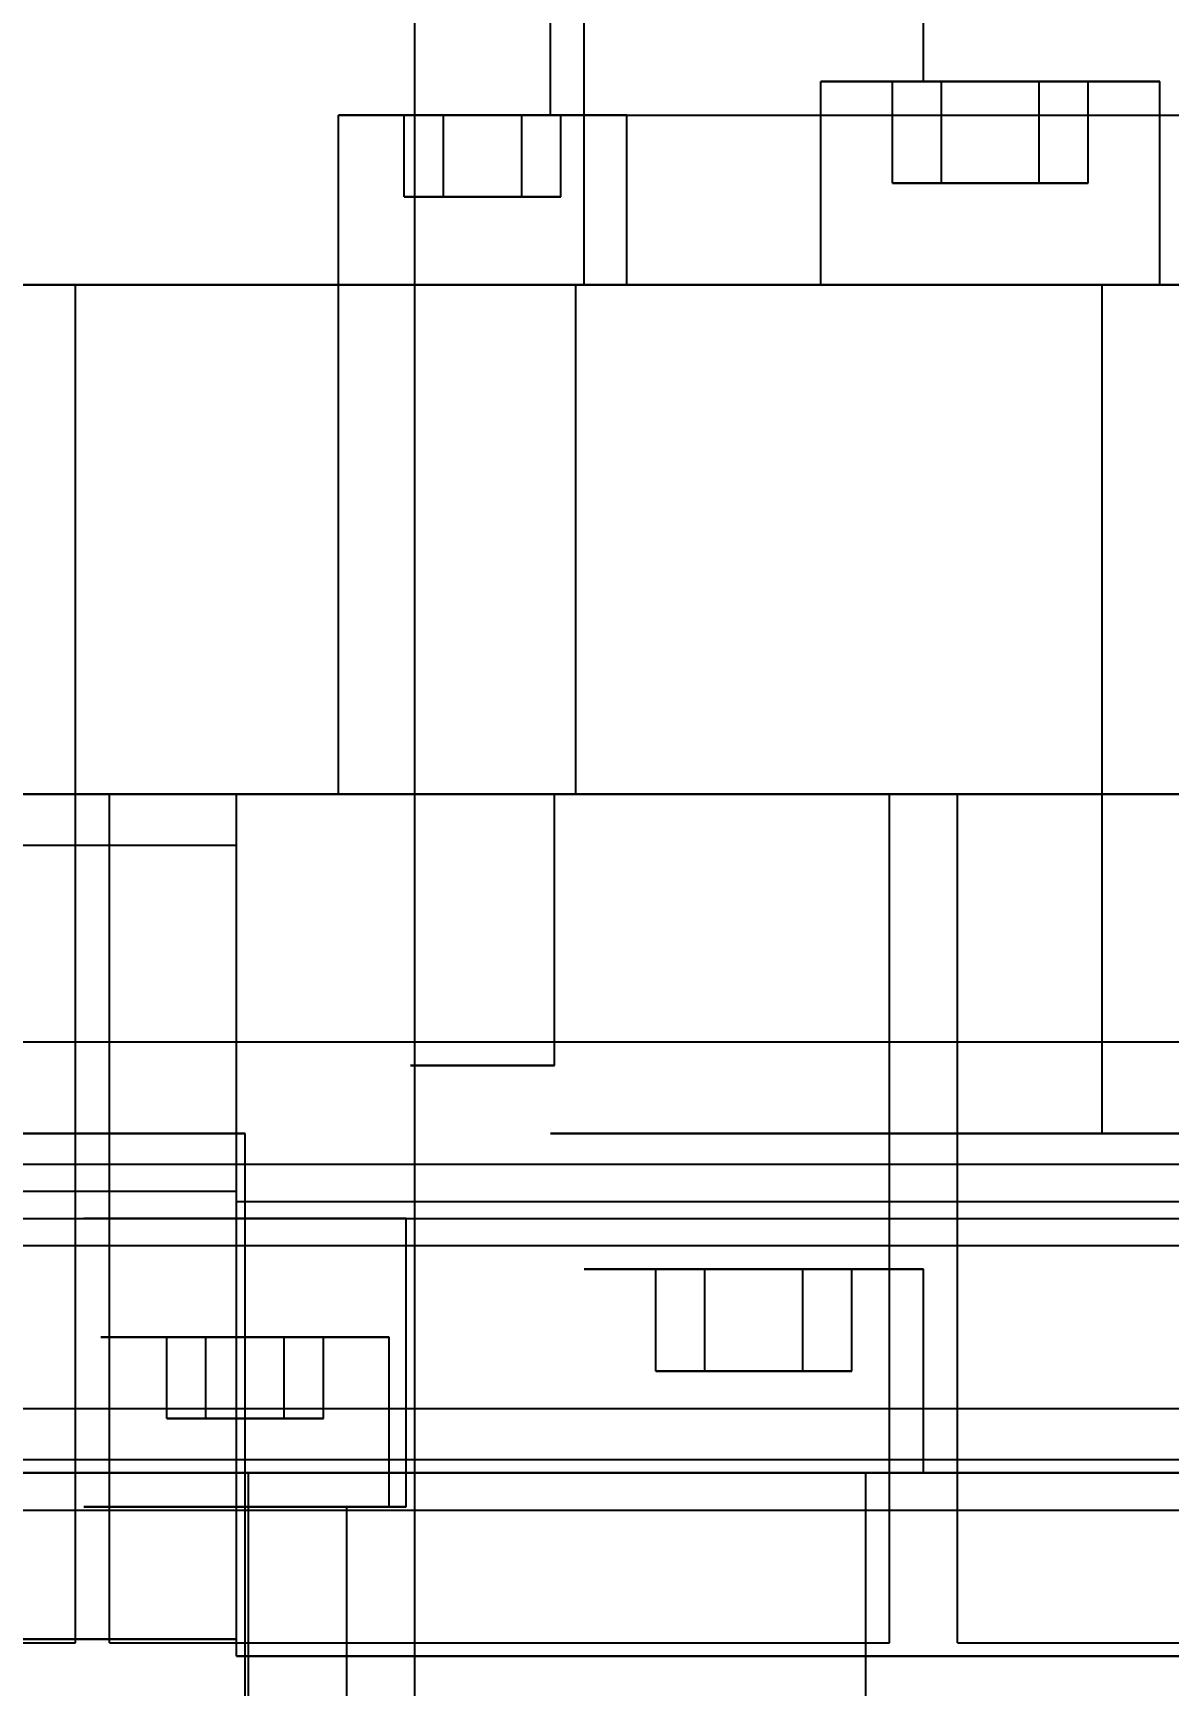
# Model space of a CAD drawing. Header units: millimetres. Extents: x -201 to 3037, y -406 to 3230.
# Drawn here: x 328.75 to 362.23, y 1355.73 to 1404.42 of the extents above; entities that cross this region are included whole.
import ezdxf

# ---------------------------------------------------------------- set-up
doc = ezdxf.new("R2010")
doc.units = ezdxf.units.MM
for name, color, linetype in [('DIM', 5, 'Continuous'), ('HIDDEN', 8, 'Continuous'), ('VISIBLE', 7, 'Continuous')]:
    doc.layers.add(name, color=color, linetype=linetype)
doc.styles.add('OpenSansCondensed-Light', font='OpenSansCondensed-Light.ttf')
doc.dimstyles.new('EZDXF', dxfattribs={"dimtxt": 0.25, "dimasz": 0.175, "dimexe": 0.375, "dimexo": 0.125, "dimgap": 0.1, "dimtad": 1, "dimlfac": 100, "dimzin": 12, "dimdsep": 46, "dimtxsty": 'OpenSansCondensed-Light', "dimblk": 'ARCHTICK', "dimcen": 2.5, "dimazin": 3, "dimtfac": 0.5, "dimtmove": 2, "dimatfit": 3})

# ---------------------------------------------------------------- blocks, each defined once
blk = doc.blocks.new('_ARCHTICK')
at = {"color": 0, "linetype": 'BYBLOCK', "const_width": 0.15}
blk.add_lwpolyline([(-0.5, -0.5), (0.5, 0.5)], dxfattribs=at)

msp = doc.modelspace()

# ---------------------------------------------------------------- linework, layer by layer
at = {"layer": 'HIDDEN'}
for points in [[(345, 1397), (345, 1437)], [(344, 1402), (344, 1435)], [(344, 1402), (344, 1435)], [(361.969, 1403), (361.843, 1403), (361.474, 1403), (360.878, 1403), (360.086, 1403), (359.138, 1403), (358.081, 1403), (356.969, 1403), (355.856, 1403), (354.799, 1403), (353.851, 1403), (353.06, 1403), (352.464, 1403), (352.094, 1403), (351.969, 1403)], [(351.969, 1403), (352.094, 1403), (352.464, 1403), (353.06, 1403), (353.851, 1403), (354.799, 1403), (355.856, 1403), (356.969, 1403), (358.081, 1403), (359.138, 1403), (360.086, 1403), (360.878, 1403), (361.474, 1403), (361.843, 1403), (361.969, 1403)], [(361.969, 1403), (361.843, 1403), (361.474, 1403), (360.878, 1403), (360.086, 1403), (359.138, 1403), (358.081, 1403), (356.969, 1403), (355.856, 1403), (354.799, 1403), (353.851, 1403), (353.06, 1403), (352.464, 1403), (352.094, 1403), (351.969, 1403)], [(354.082, 1403), (355.525, 1403)], [(355.525, 1403), (354.082, 1403)], [(354.082, 1400), (354.082, 1403)], [(354.082, 1403), (355.525, 1403)], [(355.525, 1403), (354.082, 1403)], [(354.082, 1400), (354.082, 1403)], [(355.525, 1403), (358.412, 1403)], [(358.412, 1403), (355.525, 1403)], [(355.525, 1400), (355.525, 1403)], [(355.525, 1400), (355.525, 1403)], [(355.525, 1403), (358.412, 1403)], [(358.412, 1403), (355.525, 1403)], [(355.525, 1400), (355.525, 1403)], [(355.525, 1400), (355.525, 1403)], [(359.856, 1403), (358.412, 1403)], [(358.412, 1403), (359.856, 1403)], [(358.412, 1400), (358.412, 1403)], [(358.412, 1400), (358.412, 1403)], [(359.856, 1403), (358.412, 1403)], [(358.412, 1403), (359.856, 1403)], [(358.412, 1400), (358.412, 1403)], [(358.412, 1400), (358.412, 1403)], [(359.856, 1400), (359.856, 1403)], [(359.856, 1400), (359.856, 1403)], [(361.969, 1397), (361.969, 1403)], [(346.25, 1402), (346.143, 1402), (345.829, 1402), (345.323, 1402), (344.65, 1402), (343.844, 1402), (342.946, 1402), (342, 1402), (341.054, 1402), (340.156, 1402), (339.35, 1402), (338.677, 1402), (338.171, 1402), (337.857, 1402), (337.75, 1402)], [(346.25, 1402), (346.143, 1402), (345.829, 1402), (345.323, 1402), (344.65, 1402), (343.844, 1402), (342.946, 1402), (342, 1402), (341.054, 1402), (340.156, 1402), (339.35, 1402), (338.677, 1402), (338.171, 1402), (337.857, 1402), (337.75, 1402)], [(337.75, 1402), (337.857, 1402), (338.171, 1402), (338.677, 1402), (339.35, 1402), (340.156, 1402), (341.054, 1402), (342, 1402), (342.946, 1402), (343.844, 1402), (344.65, 1402), (345.323, 1402), (345.829, 1402), (346.143, 1402), (346.25, 1402)], [(346.25, 1402), (346.143, 1402), (345.829, 1402), (345.323, 1402), (344.65, 1402), (343.844, 1402), (342.946, 1402), (342, 1402), (341.054, 1402), (340.156, 1402), (339.35, 1402), (338.677, 1402), (338.171, 1402), (337.857, 1402), (337.75, 1402)], [(337.75, 1402), (337.857, 1402), (338.171, 1402), (338.677, 1402), (339.35, 1402), (340.156, 1402), (341.054, 1402), (342, 1402), (342.946, 1402), (343.844, 1402), (344.65, 1402), (345.323, 1402), (345.829, 1402), (346.143, 1402), (346.25, 1402)], [(346.25, 1402), (346.143, 1402), (345.829, 1402), (345.323, 1402), (344.65, 1402), (343.844, 1402), (342.946, 1402), (342, 1402), (341.054, 1402), (340.156, 1402), (339.35, 1402), (338.677, 1402), (338.171, 1402), (337.857, 1402), (337.75, 1402)], [(337.75, 1402), (337.857, 1402), (338.171, 1402), (338.677, 1402), (339.35, 1402), (340.156, 1402), (341.054, 1402), (342, 1402), (342.946, 1402), (343.844, 1402), (344.65, 1402), (345.323, 1402), (345.829, 1402), (346.143, 1402), (346.25, 1402)], [(339.691, 1402), (340.845, 1402)], [(340.845, 1402), (339.691, 1402)], [(339.691, 1399.6), (339.691, 1402)], [(339.691, 1402), (340.845, 1402)], [(340.845, 1402), (339.691, 1402)], [(339.691, 1399.6), (339.691, 1402)], [(339.691, 1402), (340.845, 1402)], [(340.845, 1402), (339.691, 1402)], [(339.691, 1399.6), (339.691, 1402)], [(339.691, 1402), (340.845, 1402)], [(340.845, 1402), (339.691, 1402)], [(339.691, 1399.6), (339.691, 1402)], [(340.845, 1402), (343.155, 1402)], [(343.155, 1402), (340.845, 1402)], [(340.845, 1399.6), (340.845, 1402)], [(340.845, 1399.6), (340.845, 1402)], [(340.845, 1402), (343.155, 1402)], [(343.155, 1402), (340.845, 1402)], [(340.845, 1399.6), (340.845, 1402)], [(340.845, 1399.6), (340.845, 1402)], [(340.845, 1402), (343.155, 1402)], [(343.155, 1402), (340.845, 1402)], [(340.845, 1399.6), (340.845, 1402)], [(340.845, 1399.6), (340.845, 1402)], [(340.845, 1402), (343.155, 1402)], [(343.155, 1402), (340.845, 1402)], [(340.845, 1399.6), (340.845, 1402)], [(340.845, 1399.6), (340.845, 1402)], [(344.309, 1402), (343.155, 1402)], [(343.155, 1402), (344.309, 1402)], [(343.155, 1399.6), (343.155, 1402)], [(343.155, 1399.6), (343.155, 1402)], [(344.309, 1402), (343.155, 1402)], [(343.155, 1402), (344.309, 1402)], [(343.155, 1399.6), (343.155, 1402)], [(343.155, 1399.6), (343.155, 1402)], [(344.309, 1402), (343.155, 1402)], [(343.155, 1402), (344.309, 1402)], [(343.155, 1399.6), (343.155, 1402)], [(343.155, 1399.6), (343.155, 1402)], [(344.309, 1402), (343.155, 1402)], [(343.155, 1402), (344.309, 1402)], [(343.155, 1399.6), (343.155, 1402)], [(343.155, 1399.6), (343.155, 1402)], [(344, 1402), (346.25, 1402)], [(344, 1402), (376, 1402)], [(344.309, 1399.6), (344.309, 1402)], [(344.309, 1399.6), (344.309, 1402)], [(344.309, 1399.6), (344.309, 1402)], [(344.309, 1399.6), (344.309, 1402)], [(345, 1397), (345, 1402)], [(346.25, 1397), (346.25, 1402)], [(346.25, 1397), (346.25, 1402)], [(346.25, 1397), (346.25, 1402)], [(351.969, 1402), (376, 1402)], [(340.845, 1399.6), (339.691, 1399.6)], [(339.691, 1399.6), (340.845, 1399.6)], [(340.845, 1399.6), (339.691, 1399.6)], [(339.691, 1399.6), (340.845, 1399.6)], [(340.845, 1399.6), (339.691, 1399.6)], [(339.691, 1399.6), (340.845, 1399.6)], [(340.845, 1399.6), (339.691, 1399.6)], [(339.691, 1399.6), (340.845, 1399.6)], [(343.155, 1399.6), (340.845, 1399.6)], [(340.845, 1399.6), (343.155, 1399.6)], [(343.155, 1399.6), (340.845, 1399.6)], [(340.845, 1399.6), (343.155, 1399.6)], [(343.155, 1399.6), (340.845, 1399.6)], [(340.845, 1399.6), (343.155, 1399.6)], [(343.155, 1399.6), (340.845, 1399.6)], [(340.845, 1399.6), (343.155, 1399.6)], [(343.155, 1399.6), (344.309, 1399.6)], [(344.309, 1399.6), (343.155, 1399.6)], [(343.155, 1399.6), (344.309, 1399.6)], [(344.309, 1399.6), (343.155, 1399.6)], [(343.155, 1399.6), (344.309, 1399.6)], [(344.309, 1399.6), (343.155, 1399.6)], [(343.155, 1399.6), (344.309, 1399.6)], [(344.309, 1399.6), (343.155, 1399.6)], [(355.525, 1400), (354.082, 1400)], [(354.082, 1400), (355.525, 1400)], [(355.525, 1400), (354.082, 1400)], [(354.082, 1400), (355.525, 1400)], [(358.412, 1400), (355.525, 1400)], [(355.525, 1400), (358.412, 1400)], [(358.412, 1400), (355.525, 1400)], [(355.525, 1400), (358.412, 1400)], [(358.412, 1400), (359.856, 1400)], [(359.856, 1400), (358.412, 1400)], [(358.412, 1400), (359.856, 1400)], [(359.856, 1400), (358.412, 1400)], [(420, 1397), (160, 1397)], [(405, 1397), (175, 1397)], [(405, 1397), (175, 1397)], [(235, 1397), (345, 1397)], [(235, 1397), (345, 1397)], [(250, 1397), (330, 1397)], [(250, 1397), (330, 1397)], [(330, 1357), (330, 1397)], [(337.75, 1397), (337.681, 1397), (337.478, 1397), (337.15, 1397), (336.715, 1397), (336.193, 1397), (335.612, 1397), (335, 1397), (334.388, 1397), (333.807, 1397), (333.285, 1397), (332.85, 1397), (332.522, 1397), (332.319, 1397), (332.25, 1397)], [(332.25, 1397), (332.319, 1397), (332.522, 1397), (332.85, 1397), (333.285, 1397), (333.807, 1397), (334.388, 1397), (335, 1397), (335.612, 1397), (336.193, 1397), (336.715, 1397), (337.15, 1397), (337.478, 1397), (337.681, 1397), (337.75, 1397)], [(346.25, 1397), (346.143, 1397), (345.829, 1397), (345.323, 1397), (344.65, 1397), (343.844, 1397), (342.946, 1397), (342, 1397), (341.054, 1397), (340.156, 1397), (339.35, 1397), (338.677, 1397), (338.171, 1397), (337.857, 1397), (337.75, 1397)], [(337.75, 1397), (337.857, 1397), (338.171, 1397), (338.677, 1397), (339.35, 1397), (340.156, 1397), (341.054, 1397), (342, 1397), (342.946, 1397), (343.844, 1397), (344.65, 1397), (345.323, 1397), (345.829, 1397), (346.143, 1397), (346.25, 1397)], [(346.25, 1397), (346.143, 1397), (345.829, 1397), (345.323, 1397), (344.65, 1397), (343.844, 1397), (342.946, 1397), (342, 1397), (341.054, 1397), (340.156, 1397), (339.35, 1397), (338.677, 1397), (338.171, 1397), (337.857, 1397), (337.75, 1397)], [(337.75, 1397), (337.857, 1397), (338.171, 1397), (338.677, 1397), (339.35, 1397), (340.156, 1397), (341.054, 1397), (342, 1397), (342.946, 1397), (343.844, 1397), (344.65, 1397), (345.323, 1397), (345.829, 1397), (346.143, 1397), (346.25, 1397)], [(346.25, 1397), (346.143, 1397), (345.829, 1397), (345.323, 1397), (344.65, 1397), (343.844, 1397), (342.946, 1397), (342, 1397), (341.054, 1397), (340.156, 1397), (339.35, 1397), (338.677, 1397), (338.171, 1397), (337.857, 1397), (337.75, 1397)], [(337.75, 1397), (337.857, 1397), (338.171, 1397), (338.677, 1397), (339.35, 1397), (340.156, 1397), (341.054, 1397), (342, 1397), (342.946, 1397), (343.844, 1397), (344.65, 1397), (345.323, 1397), (345.829, 1397), (346.143, 1397), (346.25, 1397)], [(346.25, 1397), (346.143, 1397), (345.829, 1397), (345.323, 1397), (344.65, 1397), (343.844, 1397), (342.946, 1397), (342, 1397), (341.054, 1397), (340.156, 1397), (339.35, 1397), (338.677, 1397), (338.171, 1397), (337.857, 1397), (337.75, 1397)], [(337.75, 1397), (337.857, 1397), (338.171, 1397), (338.677, 1397), (339.35, 1397), (340.156, 1397), (341.054, 1397), (342, 1397), (342.946, 1397), (343.844, 1397), (344.65, 1397), (345.323, 1397), (345.829, 1397), (346.143, 1397), (346.25, 1397)], [(337.75, 1382), (337.75, 1397)], [(344.75, 1397), (344.681, 1397), (344.478, 1397), (344.15, 1397), (343.715, 1397), (343.193, 1397), (342.612, 1397), (342, 1397), (341.388, 1397), (340.807, 1397), (340.285, 1397), (339.85, 1397), (339.522, 1397), (339.319, 1397), (339.25, 1397)], [(339.25, 1397), (339.319, 1397), (339.522, 1397), (339.85, 1397), (340.285, 1397), (340.807, 1397), (341.388, 1397), (342, 1397), (342.612, 1397), (343.193, 1397), (343.715, 1397), (344.15, 1397), (344.478, 1397), (344.681, 1397), (344.75, 1397)], [(344.75, 1397), (344.681, 1397), (344.478, 1397), (344.15, 1397), (343.715, 1397), (343.193, 1397), (342.612, 1397), (342, 1397), (341.388, 1397), (340.807, 1397), (340.285, 1397), (339.85, 1397), (339.522, 1397), (339.319, 1397), (339.25, 1397)], [(339.25, 1397), (339.319, 1397), (339.522, 1397), (339.85, 1397), (340.285, 1397), (340.807, 1397), (341.388, 1397), (342, 1397), (342.612, 1397), (343.193, 1397), (343.715, 1397), (344.15, 1397), (344.478, 1397), (344.681, 1397), (344.75, 1397)], [(344.75, 1397), (344.681, 1397), (344.478, 1397), (344.15, 1397), (343.715, 1397), (343.193, 1397), (342.612, 1397), (342, 1397), (341.388, 1397), (340.807, 1397), (340.285, 1397), (339.85, 1397), (339.522, 1397), (339.319, 1397), (339.25, 1397)], [(339.25, 1397), (339.319, 1397), (339.522, 1397), (339.85, 1397), (340.285, 1397), (340.807, 1397), (341.388, 1397), (342, 1397), (342.612, 1397), (343.193, 1397), (343.715, 1397), (344.15, 1397), (344.478, 1397), (344.681, 1397), (344.75, 1397)], [(344.75, 1397), (344.681, 1397), (344.478, 1397), (344.15, 1397), (343.715, 1397), (343.193, 1397), (342.612, 1397), (342, 1397), (341.388, 1397), (340.807, 1397), (340.285, 1397), (339.85, 1397), (339.522, 1397), (339.319, 1397), (339.25, 1397)], [(339.25, 1397), (339.319, 1397), (339.522, 1397), (339.85, 1397), (340.285, 1397), (340.807, 1397), (341.388, 1397), (342, 1397), (342.612, 1397), (343.193, 1397), (343.715, 1397), (344.15, 1397), (344.478, 1397), (344.681, 1397), (344.75, 1397)], [(344.75, 1382), (344.75, 1397)], [(344.75, 1382), (344.75, 1397)], [(344.75, 1382), (344.75, 1397)], [(344.75, 1382), (344.75, 1397)], [(361.969, 1397), (361.843, 1397), (361.474, 1397), (360.878, 1397), (360.086, 1397), (359.138, 1397), (358.081, 1397), (356.969, 1397), (355.856, 1397), (354.799, 1397), (353.851, 1397), (353.06, 1397), (352.464, 1397), (352.094, 1397), (351.969, 1397)], [(351.969, 1397), (352.094, 1397), (352.464, 1397), (353.06, 1397), (353.851, 1397), (354.799, 1397), (355.856, 1397), (356.969, 1397), (358.081, 1397), (359.138, 1397), (360.086, 1397), (360.878, 1397), (361.474, 1397), (361.843, 1397), (361.969, 1397)], [(361.969, 1397), (361.843, 1397), (361.474, 1397), (360.878, 1397), (360.086, 1397), (359.138, 1397), (358.081, 1397), (356.969, 1397), (355.856, 1397), (354.799, 1397), (353.851, 1397), (353.06, 1397), (352.464, 1397), (352.094, 1397), (351.969, 1397)], [(351.969, 1397), (352.094, 1397), (352.464, 1397), (353.06, 1397), (353.851, 1397), (354.799, 1397), (355.856, 1397), (356.969, 1397), (358.081, 1397), (359.138, 1397), (360.086, 1397), (360.878, 1397), (361.474, 1397), (361.843, 1397), (361.969, 1397)], [(360.269, 1397), (360.186, 1397), (359.942, 1397), (359.549, 1397), (359.026, 1397), (358.401, 1397), (357.703, 1397), (356.969, 1397), (356.234, 1397), (355.537, 1397), (354.911, 1397), (354.389, 1397), (353.996, 1397), (353.752, 1397), (353.669, 1397)], [(353.669, 1397), (353.752, 1397), (353.996, 1397), (354.389, 1397), (354.911, 1397), (355.537, 1397), (356.234, 1397), (356.969, 1397), (357.703, 1397), (358.401, 1397), (359.026, 1397), (359.549, 1397), (359.942, 1397), (360.186, 1397), (360.269, 1397)], [(360.269, 1397), (360.186, 1397), (359.942, 1397), (359.549, 1397), (359.026, 1397), (358.401, 1397), (357.703, 1397), (356.969, 1397), (356.234, 1397), (355.537, 1397), (354.911, 1397), (354.389, 1397), (353.996, 1397), (353.752, 1397), (353.669, 1397)], [(353.669, 1397), (353.752, 1397), (353.996, 1397), (354.389, 1397), (354.911, 1397), (355.537, 1397), (356.234, 1397), (356.969, 1397), (357.703, 1397), (358.401, 1397), (359.026, 1397), (359.549, 1397), (359.942, 1397), (360.186, 1397), (360.269, 1397)], [(395, 1397), (394.499, 1397), (393.019, 1397), (390.637, 1397), (387.47, 1397), (383.678, 1397), (379.45, 1397), (375, 1397), (370.55, 1397), (366.322, 1397), (362.53, 1397), (359.363, 1397), (356.981, 1397), (355.501, 1397), (355, 1397)], [(355, 1397), (355.501, 1397), (356.981, 1397), (359.363, 1397), (362.53, 1397), (366.322, 1397), (370.55, 1397), (375, 1397), (379.45, 1397), (383.678, 1397), (387.47, 1397), (390.637, 1397), (393.019, 1397), (394.499, 1397), (395, 1397)], [(360.269, 1382), (360.269, 1397)], [(360.269, 1382), (360.269, 1397)], [(420, 1382), (160, 1382)], [(405, 1382), (175, 1382)], [(405, 1382), (175, 1382)], [(250, 1382), (330, 1382)], [(331, 1382), (354, 1382)], [(331, 1357), (331, 1382)], [(331, 1382), (354, 1382)], [(337.75, 1382), (337.681, 1382), (337.478, 1382), (337.15, 1382), (336.715, 1382), (336.193, 1382), (335.612, 1382), (335, 1382), (334.388, 1382), (333.807, 1382), (333.285, 1382), (332.85, 1382), (332.522, 1382), (332.319, 1382), (332.25, 1382)], [(332.25, 1382), (332.319, 1382), (332.522, 1382), (332.85, 1382), (333.285, 1382), (333.807, 1382), (334.388, 1382), (335, 1382), (335.612, 1382), (336.193, 1382), (336.715, 1382), (337.15, 1382), (337.478, 1382), (337.681, 1382), (337.75, 1382)], [(334.75, 1356.6), (334.75, 1382)], [(334.75, 1357), (334.75, 1382)], [(334.75, 1382), (385.25, 1382)], [(334.75, 1382), (385.25, 1382)], [(334.75, 1356.6), (334.75, 1382)], [(334.75, 1356.6), (334.75, 1382)], [(334.75, 1382), (385.25, 1382)], [(334.75, 1382), (385.25, 1382)], [(344.75, 1382), (344.681, 1382), (344.478, 1382), (344.15, 1382), (343.715, 1382), (343.193, 1382), (342.612, 1382), (342, 1382), (341.388, 1382), (340.807, 1382), (340.285, 1382), (339.85, 1382), (339.522, 1382), (339.319, 1382), (339.25, 1382)], [(339.25, 1382), (339.319, 1382), (339.522, 1382), (339.85, 1382), (340.285, 1382), (340.807, 1382), (341.388, 1382), (342, 1382), (342.612, 1382), (343.193, 1382), (343.715, 1382), (344.15, 1382), (344.478, 1382), (344.681, 1382), (344.75, 1382)], [(344.75, 1382), (344.681, 1382), (344.478, 1382), (344.15, 1382), (343.715, 1382), (343.193, 1382), (342.612, 1382), (342, 1382), (341.388, 1382), (340.807, 1382), (340.285, 1382), (339.85, 1382), (339.522, 1382), (339.319, 1382), (339.25, 1382)], [(339.25, 1382), (339.319, 1382), (339.522, 1382), (339.85, 1382), (340.285, 1382), (340.807, 1382), (341.388, 1382), (342, 1382), (342.612, 1382), (343.193, 1382), (343.715, 1382), (344.15, 1382), (344.478, 1382), (344.681, 1382), (344.75, 1382)], [(344.75, 1382), (344.681, 1382), (344.478, 1382), (344.15, 1382), (343.715, 1382), (343.193, 1382), (342.612, 1382), (342, 1382), (341.388, 1382), (340.807, 1382), (340.285, 1382), (339.85, 1382), (339.522, 1382), (339.319, 1382), (339.25, 1382)], [(339.25, 1382), (339.319, 1382), (339.522, 1382), (339.85, 1382), (340.285, 1382), (340.807, 1382), (341.388, 1382), (342, 1382), (342.612, 1382), (343.193, 1382), (343.715, 1382), (344.15, 1382), (344.478, 1382), (344.681, 1382), (344.75, 1382)], [(344.75, 1382), (344.681, 1382), (344.478, 1382), (344.15, 1382), (343.715, 1382), (343.193, 1382), (342.612, 1382), (342, 1382), (341.388, 1382), (340.807, 1382), (340.285, 1382), (339.85, 1382), (339.522, 1382), (339.319, 1382), (339.25, 1382)], [(339.25, 1382), (339.319, 1382), (339.522, 1382), (339.85, 1382), (340.285, 1382), (340.807, 1382), (341.388, 1382), (342, 1382), (342.612, 1382), (343.193, 1382), (343.715, 1382), (344.15, 1382), (344.478, 1382), (344.681, 1382), (344.75, 1382)], [(344.125, 1382), (344.072, 1382), (343.915, 1382), (343.661, 1382), (343.325, 1382), (342.922, 1382), (342.473, 1382), (342, 1382), (341.527, 1382), (341.078, 1382), (340.675, 1382), (340.339, 1382), (340.085, 1382), (339.928, 1382), (339.875, 1382)], [(339.875, 1382), (339.928, 1382), (340.085, 1382), (340.339, 1382), (340.675, 1382), (341.078, 1382), (341.527, 1382), (342, 1382), (342.473, 1382), (342.922, 1382), (343.325, 1382), (343.661, 1382), (343.915, 1382), (344.072, 1382), (344.125, 1382)], [(344.125, 1382), (344.072, 1382), (343.915, 1382), (343.661, 1382), (343.325, 1382), (342.922, 1382), (342.473, 1382), (342, 1382), (341.527, 1382), (341.078, 1382), (340.675, 1382), (340.339, 1382), (340.085, 1382), (339.928, 1382), (339.875, 1382)], [(339.875, 1382), (339.928, 1382), (340.085, 1382), (340.339, 1382), (340.675, 1382), (341.078, 1382), (341.527, 1382), (342, 1382), (342.473, 1382), (342.922, 1382), (343.325, 1382), (343.661, 1382), (343.915, 1382), (344.072, 1382), (344.125, 1382)], [(344.125, 1382), (344.072, 1382), (343.915, 1382), (343.661, 1382), (343.325, 1382), (342.922, 1382), (342.473, 1382), (342, 1382), (341.527, 1382), (341.078, 1382), (340.675, 1382), (340.339, 1382), (340.085, 1382), (339.928, 1382), (339.875, 1382)], [(339.875, 1382), (339.928, 1382), (340.085, 1382), (340.339, 1382), (340.675, 1382), (341.078, 1382), (341.527, 1382), (342, 1382), (342.473, 1382), (342.922, 1382), (343.325, 1382), (343.661, 1382), (343.915, 1382), (344.072, 1382), (344.125, 1382)], [(344.125, 1382), (344.072, 1382), (343.915, 1382), (343.661, 1382), (343.325, 1382), (342.922, 1382), (342.473, 1382), (342, 1382), (341.527, 1382), (341.078, 1382), (340.675, 1382), (340.339, 1382), (340.085, 1382), (339.928, 1382), (339.875, 1382)], [(339.875, 1382), (339.928, 1382), (340.085, 1382), (340.339, 1382), (340.675, 1382), (341.078, 1382), (341.527, 1382), (342, 1382), (342.473, 1382), (342.922, 1382), (343.325, 1382), (343.661, 1382), (343.915, 1382), (344.072, 1382), (344.125, 1382)], [(406, 1382), (405.223, 1382), (402.93, 1382), (399.237, 1382), (394.328, 1382), (388.45, 1382), (381.898, 1382), (375, 1382), (368.102, 1382), (361.55, 1382), (355.672, 1382), (350.763, 1382), (347.07, 1382), (344.777, 1382), (344, 1382)], [(344, 1382), (344.777, 1382), (347.07, 1382), (350.763, 1382), (355.672, 1382), (361.55, 1382), (368.102, 1382), (375, 1382), (381.898, 1382), (388.45, 1382), (394.328, 1382), (399.237, 1382), (402.93, 1382), (405.223, 1382), (406, 1382)], [(344.125, 1374), (344.125, 1382)], [(344.125, 1374), (344.125, 1382)], [(344.125, 1374), (344.125, 1382)], [(344.125, 1374), (344.125, 1382)], [(360.269, 1382), (360.186, 1382), (359.942, 1382), (359.549, 1382), (359.026, 1382), (358.401, 1382), (357.703, 1382), (356.969, 1382), (356.234, 1382), (355.537, 1382), (354.911, 1382), (354.389, 1382), (353.996, 1382), (353.752, 1382), (353.669, 1382)], [(353.669, 1382), (353.752, 1382), (353.996, 1382), (354.389, 1382), (354.911, 1382), (355.537, 1382), (356.234, 1382), (356.969, 1382), (357.703, 1382), (358.401, 1382), (359.026, 1382), (359.549, 1382), (359.942, 1382), (360.186, 1382), (360.269, 1382)], [(360.269, 1382), (360.186, 1382), (359.942, 1382), (359.549, 1382), (359.026, 1382), (358.401, 1382), (357.703, 1382), (356.969, 1382), (356.234, 1382), (355.537, 1382), (354.911, 1382), (354.389, 1382), (353.996, 1382), (353.752, 1382), (353.669, 1382)], [(353.669, 1382), (353.752, 1382), (353.996, 1382), (354.389, 1382), (354.911, 1382), (355.537, 1382), (356.234, 1382), (356.969, 1382), (357.703, 1382), (358.401, 1382), (359.026, 1382), (359.549, 1382), (359.942, 1382), (360.186, 1382), (360.269, 1382)], [(360.269, 1382), (360.186, 1382), (359.942, 1382), (359.549, 1382), (359.026, 1382), (358.401, 1382), (357.703, 1382), (356.969, 1382), (356.234, 1382), (355.537, 1382), (354.911, 1382), (354.389, 1382), (353.996, 1382), (353.752, 1382), (353.669, 1382)], [(353.669, 1382), (353.752, 1382), (353.996, 1382), (354.389, 1382), (354.911, 1382), (355.537, 1382), (356.234, 1382), (356.969, 1382), (357.703, 1382), (358.401, 1382), (359.026, 1382), (359.549, 1382), (359.942, 1382), (360.186, 1382), (360.269, 1382)], [(360.269, 1382), (360.186, 1382), (359.942, 1382), (359.549, 1382), (359.026, 1382), (358.401, 1382), (357.703, 1382), (356.969, 1382), (356.234, 1382), (355.537, 1382), (354.911, 1382), (354.389, 1382), (353.996, 1382), (353.752, 1382), (353.669, 1382)], [(353.669, 1382), (353.752, 1382), (353.996, 1382), (354.389, 1382), (354.911, 1382), (355.537, 1382), (356.234, 1382), (356.969, 1382), (357.703, 1382), (358.401, 1382), (359.026, 1382), (359.549, 1382), (359.942, 1382), (360.186, 1382), (360.269, 1382)], [(354, 1357), (354, 1382)], [(395, 1382), (394.499, 1382), (393.019, 1382), (390.637, 1382), (387.47, 1382), (383.678, 1382), (379.45, 1382), (375, 1382), (370.55, 1382), (366.322, 1382), (362.53, 1382), (359.363, 1382), (356.981, 1382), (355.501, 1382), (355, 1382)], [(355, 1382), (355.501, 1382), (356.981, 1382), (359.363, 1382), (362.53, 1382), (366.322, 1382), (370.55, 1382), (375, 1382), (379.45, 1382), (383.678, 1382), (387.47, 1382), (390.637, 1382), (393.019, 1382), (394.499, 1382), (395, 1382)], [(395, 1382), (394.499, 1382), (393.019, 1382), (390.637, 1382), (387.47, 1382), (383.678, 1382), (379.45, 1382), (375, 1382), (370.55, 1382), (366.322, 1382), (362.53, 1382), (359.363, 1382), (356.981, 1382), (355.501, 1382), (355, 1382)], [(355, 1382), (355.501, 1382), (356.981, 1382), (359.363, 1382), (362.53, 1382), (366.322, 1382), (370.55, 1382), (375, 1382), (379.45, 1382), (383.678, 1382), (387.47, 1382), (390.637, 1382), (393.019, 1382), (394.499, 1382), (395, 1382)], [(356, 1382), (379, 1382)], [(356, 1357), (356, 1382)], [(356, 1382), (379, 1382)], [(360.269, 1372), (360.269, 1382)], [(360.269, 1372), (360.269, 1382)], [(321.25, 1380.5), (334.75, 1380.5)], [(321.25, 1380.5), (330, 1380.5)], [(321.25, 1380.5), (334.75, 1380.5)], [(321.25, 1380.5), (334.75, 1380.5)], [(331, 1380.5), (334.75, 1380.5)], [(334.75, 1357.1), (334.75, 1380.5)], [(334.75, 1357.1), (334.75, 1380.5)], [(334.75, 1357.1), (334.75, 1380.5)], [(334.75, 1357.1), (334.75, 1380.5)], [(90, 1374.7), (1140, 1374.7)], [(174, 1374.7), (429, 1374.7)], [(344.125, 1374), (344.072, 1374), (343.915, 1374), (343.661, 1374), (343.325, 1374), (342.922, 1374), (342.473, 1374), (342, 1374), (341.527, 1374), (341.078, 1374), (340.675, 1374), (340.339, 1374), (340.085, 1374), (339.928, 1374), (339.875, 1374)], [(339.875, 1374), (339.928, 1374), (340.085, 1374), (340.339, 1374), (340.675, 1374), (341.078, 1374), (341.527, 1374), (342, 1374), (342.473, 1374), (342.922, 1374), (343.325, 1374), (343.661, 1374), (343.915, 1374), (344.072, 1374), (344.125, 1374)], [(344.125, 1374), (344.072, 1374), (343.915, 1374), (343.661, 1374), (343.325, 1374), (342.922, 1374), (342.473, 1374), (342, 1374), (341.527, 1374), (341.078, 1374), (340.675, 1374), (340.339, 1374), (340.085, 1374), (339.928, 1374), (339.875, 1374)], [(339.875, 1374), (339.928, 1374), (340.085, 1374), (340.339, 1374), (340.675, 1374), (341.078, 1374), (341.527, 1374), (342, 1374), (342.473, 1374), (342.922, 1374), (343.325, 1374), (343.661, 1374), (343.915, 1374), (344.072, 1374), (344.125, 1374)], [(344.125, 1374), (344.072, 1374), (343.915, 1374), (343.661, 1374), (343.325, 1374), (342.922, 1374), (342.473, 1374), (342, 1374), (341.527, 1374), (341.078, 1374), (340.675, 1374), (340.339, 1374), (340.085, 1374), (339.928, 1374), (339.875, 1374)], [(339.875, 1374), (339.928, 1374), (340.085, 1374), (340.339, 1374), (340.675, 1374), (341.078, 1374), (341.527, 1374), (342, 1374), (342.473, 1374), (342.922, 1374), (343.325, 1374), (343.661, 1374), (343.915, 1374), (344.072, 1374), (344.125, 1374)], [(344.125, 1374), (344.072, 1374), (343.915, 1374), (343.661, 1374), (343.325, 1374), (342.922, 1374), (342.473, 1374), (342, 1374), (341.527, 1374), (341.078, 1374), (340.675, 1374), (340.339, 1374), (340.085, 1374), (339.928, 1374), (339.875, 1374)], [(339.875, 1374), (339.928, 1374), (340.085, 1374), (340.339, 1374), (340.675, 1374), (341.078, 1374), (341.527, 1374), (342, 1374), (342.473, 1374), (342.922, 1374), (343.325, 1374), (343.661, 1374), (343.915, 1374), (344.072, 1374), (344.125, 1374)], [(335, 1372), (334.875, 1372), (334.505, 1372), (333.909, 1372), (333.117, 1372), (332.169, 1372), (331.113, 1372), (330, 1372), (328.887, 1372), (327.831, 1372), (326.883, 1372), (326.091, 1372), (325.495, 1372), (325.125, 1372), (325, 1372)], [(325, 1372), (325.125, 1372), (325.495, 1372), (326.091, 1372), (326.883, 1372), (327.831, 1372), (328.887, 1372), (330, 1372), (331.113, 1372), (332.169, 1372), (333.117, 1372), (333.909, 1372), (334.505, 1372), (334.875, 1372), (335, 1372)], [(335, 1182), (335, 1372)], [(406, 1372), (405.223, 1372), (402.93, 1372), (399.237, 1372), (394.328, 1372), (388.45, 1372), (381.898, 1372), (375, 1372), (368.102, 1372), (361.55, 1372), (355.672, 1372), (350.763, 1372), (347.07, 1372), (344.777, 1372), (344, 1372)], [(344, 1372), (344.777, 1372), (347.07, 1372), (350.763, 1372), (355.672, 1372), (361.55, 1372), (368.102, 1372), (375, 1372), (381.898, 1372), (388.45, 1372), (394.328, 1372), (399.237, 1372), (402.93, 1372), (405.223, 1372), (406, 1372)], [(360.269, 1372), (360.186, 1372), (359.942, 1372), (359.549, 1372), (359.026, 1372), (358.401, 1372), (357.703, 1372), (356.969, 1372), (356.234, 1372), (355.537, 1372), (354.911, 1372), (354.389, 1372), (353.996, 1372), (353.752, 1372), (353.669, 1372)], [(353.669, 1372), (353.752, 1372), (353.996, 1372), (354.389, 1372), (354.911, 1372), (355.537, 1372), (356.234, 1372), (356.969, 1372), (357.703, 1372), (358.401, 1372), (359.026, 1372), (359.549, 1372), (359.942, 1372), (360.186, 1372), (360.269, 1372)], [(360.269, 1372), (360.186, 1372), (359.942, 1372), (359.549, 1372), (359.026, 1372), (358.401, 1372), (357.703, 1372), (356.969, 1372), (356.234, 1372), (355.537, 1372), (354.911, 1372), (354.389, 1372), (353.996, 1372), (353.752, 1372), (353.669, 1372)], [(353.669, 1372), (353.752, 1372), (353.996, 1372), (354.389, 1372), (354.911, 1372), (355.537, 1372), (356.234, 1372), (356.969, 1372), (357.703, 1372), (358.401, 1372), (359.026, 1372), (359.549, 1372), (359.942, 1372), (360.186, 1372), (360.269, 1372)], [(90, 1371.1), (1140, 1371.1)], [(181.25, 1371.1), (429, 1371.1)], [(321.25, 1370.3), (334.75, 1370.3)], [(321.25, 1370.3), (334.75, 1370.3)], [(321.25, 1370.3), (334.75, 1370.3)], [(321.25, 1370.3), (334.75, 1370.3)], [(334.75, 1357.1), (334.75, 1370.3)], [(334.75, 1357.1), (334.75, 1370.3)], [(334.75, 1357.1), (334.75, 1370.3)], [(334.75, 1357.1), (334.75, 1370.3)], [(334.75, 1356.6), (334.75, 1370)], [(334.75, 1356.6), (334.75, 1370)], [(334.75, 1370), (385.25, 1370)], [(334.75, 1370), (385.25, 1370)], [(334.75, 1356.6), (334.75, 1370)], [(334.75, 1356.6), (334.75, 1370)], [(334.75, 1370), (385.25, 1370)], [(334.75, 1370), (385.25, 1370)], [(135, 1369.5), (1195, 1369.5)], [(135, 1369.5), (1195, 1369.5)], [(135, 1369.5), (1195, 1369.5)], [(181.25, 1369.5), (404, 1369.5)], [(339.75, 1369.5), (339.631, 1369.5), (339.28, 1369.5), (338.714, 1369.5), (337.962, 1369.5), (337.061, 1369.5), (336.057, 1369.5), (335, 1369.5), (333.943, 1369.5), (332.939, 1369.5), (332.038, 1369.5), (331.286, 1369.5), (330.72, 1369.5), (330.369, 1369.5), (330.25, 1369.5)], [(330.25, 1369.5), (330.369, 1369.5), (330.72, 1369.5), (331.286, 1369.5), (332.038, 1369.5), (332.939, 1369.5), (333.943, 1369.5), (335, 1369.5), (336.057, 1369.5), (337.061, 1369.5), (337.962, 1369.5), (338.714, 1369.5), (339.28, 1369.5), (339.631, 1369.5), (339.75, 1369.5)], [(339.75, 1369.5), (339.631, 1369.5), (339.28, 1369.5), (338.714, 1369.5), (337.962, 1369.5), (337.061, 1369.5), (336.057, 1369.5), (335, 1369.5), (333.943, 1369.5), (332.939, 1369.5), (332.038, 1369.5), (331.286, 1369.5), (330.72, 1369.5), (330.369, 1369.5), (330.25, 1369.5)], [(330.25, 1369.5), (330.369, 1369.5), (330.72, 1369.5), (331.286, 1369.5), (332.038, 1369.5), (332.939, 1369.5), (333.943, 1369.5), (335, 1369.5), (336.057, 1369.5), (337.061, 1369.5), (337.962, 1369.5), (338.714, 1369.5), (339.28, 1369.5), (339.631, 1369.5), (339.75, 1369.5)], [(339.75, 1361), (339.75, 1369.5)], [(339.75, 1361), (339.75, 1369.5)], [(135, 1368.7), (1195, 1368.7)], [(135, 1368.7), (1195, 1368.7)], [(135, 1368.7), (1195, 1368.7)], [(181.25, 1368.7), (404, 1368.7)], [(355, 1368), (354.875, 1368), (354.505, 1368), (353.909, 1368), (353.117, 1368), (352.169, 1368), (351.113, 1368), (350, 1368), (348.887, 1368), (347.831, 1368), (346.883, 1368), (346.091, 1368), (345.495, 1368), (345.125, 1368), (345, 1368)], [(345, 1368), (345.125, 1368), (345.495, 1368), (346.091, 1368), (346.883, 1368), (347.831, 1368), (348.887, 1368), (350, 1368), (351.113, 1368), (352.169, 1368), (353.117, 1368), (353.909, 1368), (354.505, 1368), (354.875, 1368), (355, 1368)], [(355, 1368), (354.875, 1368), (354.505, 1368), (353.909, 1368), (353.117, 1368), (352.169, 1368), (351.113, 1368), (350, 1368), (348.887, 1368), (347.831, 1368), (346.883, 1368), (346.091, 1368), (345.495, 1368), (345.125, 1368), (345, 1368)], [(345, 1368), (345.125, 1368), (345.495, 1368), (346.091, 1368), (346.883, 1368), (347.831, 1368), (348.887, 1368), (350, 1368), (351.113, 1368), (352.169, 1368), (353.117, 1368), (353.909, 1368), (354.505, 1368), (354.875, 1368), (355, 1368)], [(347.113, 1368), (348.557, 1368)], [(348.557, 1368), (347.113, 1368)], [(347.113, 1365), (347.113, 1368)], [(347.113, 1368), (348.557, 1368)], [(348.557, 1368), (347.113, 1368)], [(347.113, 1365), (347.113, 1368)], [(348.557, 1368), (351.443, 1368)], [(351.443, 1368), (348.557, 1368)], [(348.557, 1365), (348.557, 1368)], [(348.557, 1365), (348.557, 1368)], [(348.557, 1368), (351.443, 1368)], [(351.443, 1368), (348.557, 1368)], [(348.557, 1365), (348.557, 1368)], [(348.557, 1365), (348.557, 1368)], [(352.887, 1368), (351.443, 1368)], [(351.443, 1368), (352.887, 1368)], [(351.443, 1365), (351.443, 1368)], [(351.443, 1365), (351.443, 1368)], [(352.887, 1368), (351.443, 1368)], [(351.443, 1368), (352.887, 1368)], [(351.443, 1365), (351.443, 1368)], [(351.443, 1365), (351.443, 1368)], [(352.887, 1365), (352.887, 1368)], [(352.887, 1365), (352.887, 1368)], [(355, 1362), (355, 1368)], [(355, 1362), (355, 1368)], [(339.25, 1366), (339.143, 1366), (338.829, 1366), (338.323, 1366), (337.65, 1366), (336.844, 1366), (335.946, 1366), (335, 1366), (334.054, 1366), (333.156, 1366), (332.35, 1366), (331.677, 1366), (331.171, 1366), (330.857, 1366), (330.75, 1366)], [(330.75, 1366), (330.857, 1366), (331.171, 1366), (331.677, 1366), (332.35, 1366), (333.156, 1366), (334.054, 1366), (335, 1366), (335.946, 1366), (336.844, 1366), (337.65, 1366), (338.323, 1366), (338.829, 1366), (339.143, 1366), (339.25, 1366)], [(339.25, 1366), (339.143, 1366), (338.829, 1366), (338.323, 1366), (337.65, 1366), (336.844, 1366), (335.946, 1366), (335, 1366), (334.054, 1366), (333.156, 1366), (332.35, 1366), (331.677, 1366), (331.171, 1366), (330.857, 1366), (330.75, 1366)], [(330.75, 1366), (330.857, 1366), (331.171, 1366), (331.677, 1366), (332.35, 1366), (333.156, 1366), (334.054, 1366), (335, 1366), (335.946, 1366), (336.844, 1366), (337.65, 1366), (338.323, 1366), (338.829, 1366), (339.143, 1366), (339.25, 1366)], [(332.691, 1366), (333.845, 1366)], [(333.845, 1366), (332.691, 1366)], [(332.691, 1363.6), (332.691, 1366)], [(332.691, 1366), (333.845, 1366)], [(333.845, 1366), (332.691, 1366)], [(332.691, 1363.6), (332.691, 1366)], [(333.845, 1366), (336.155, 1366)], [(336.155, 1366), (333.845, 1366)], [(333.845, 1363.6), (333.845, 1366)], [(333.845, 1363.6), (333.845, 1366)], [(333.845, 1366), (336.155, 1366)], [(336.155, 1366), (333.845, 1366)], [(333.845, 1363.6), (333.845, 1366)], [(333.845, 1363.6), (333.845, 1366)], [(337.309, 1366), (336.155, 1366)], [(336.155, 1366), (337.309, 1366)], [(336.155, 1363.6), (336.155, 1366)], [(336.155, 1363.6), (336.155, 1366)], [(337.309, 1366), (336.155, 1366)], [(336.155, 1366), (337.309, 1366)], [(336.155, 1363.6), (336.155, 1366)], [(336.155, 1363.6), (336.155, 1366)], [(337.309, 1363.6), (337.309, 1366)], [(337.309, 1363.6), (337.309, 1366)], [(339.25, 1361), (339.25, 1366)], [(339.25, 1361), (339.25, 1366)], [(348.557, 1365), (347.113, 1365)], [(347.113, 1365), (348.557, 1365)], [(348.557, 1365), (347.113, 1365)], [(347.113, 1365), (348.557, 1365)], [(351.443, 1365), (348.557, 1365)], [(348.557, 1365), (351.443, 1365)], [(351.443, 1365), (348.557, 1365)], [(348.557, 1365), (351.443, 1365)], [(351.443, 1365), (352.887, 1365)], [(352.887, 1365), (351.443, 1365)], [(351.443, 1365), (352.887, 1365)], [(352.887, 1365), (351.443, 1365)], [(135, 1363.9), (1195, 1363.9)], [(135, 1363.9), (1195, 1363.9)], [(135, 1363.9), (1195, 1363.9)], [(181.25, 1363.9), (404, 1363.9)], [(333.845, 1363.6), (332.691, 1363.6)], [(332.691, 1363.6), (333.845, 1363.6)], [(333.845, 1363.6), (332.691, 1363.6)], [(332.691, 1363.6), (333.845, 1363.6)], [(336.155, 1363.6), (333.845, 1363.6)], [(333.845, 1363.6), (336.155, 1363.6)], [(336.155, 1363.6), (333.845, 1363.6)], [(333.845, 1363.6), (336.155, 1363.6)], [(336.155, 1363.6), (337.309, 1363.6)], [(337.309, 1363.6), (336.155, 1363.6)], [(336.155, 1363.6), (337.309, 1363.6)], [(337.309, 1363.6), (336.155, 1363.6)], [(135, 1362.4), (1195, 1362.4)], [(135, 1362.4), (1195, 1362.4)], [(135, 1362.4), (1195, 1362.4)], [(181.25, 1362.4), (404, 1362.4)], [(176, 1362), (404, 1362)], [(404, 1362), (176, 1362)], [(335.1, 1362), (334.972, 1362), (334.595, 1362), (333.987, 1362), (333.18, 1362), (332.213, 1362), (331.135, 1362), (330, 1362), (328.865, 1362), (327.787, 1362), (326.82, 1362), (326.013, 1362), (325.405, 1362), (325.028, 1362), (324.9, 1362)], [(324.9, 1362), (325.028, 1362), (325.405, 1362), (326.013, 1362), (326.82, 1362), (327.787, 1362), (328.865, 1362), (330, 1362), (331.135, 1362), (332.213, 1362), (333.18, 1362), (333.987, 1362), (334.595, 1362), (334.972, 1362), (335.1, 1362)], [(335.1, 1342), (335.1, 1362)], [(355, 1362), (354.875, 1362), (354.505, 1362), (353.909, 1362), (353.117, 1362), (352.169, 1362), (351.113, 1362), (350, 1362), (348.887, 1362), (347.831, 1362), (346.883, 1362), (346.091, 1362), (345.495, 1362), (345.125, 1362), (345, 1362)], [(345, 1362), (345.125, 1362), (345.495, 1362), (346.091, 1362), (346.883, 1362), (347.831, 1362), (348.887, 1362), (350, 1362), (351.113, 1362), (352.169, 1362), (353.117, 1362), (353.909, 1362), (354.505, 1362), (354.875, 1362), (355, 1362)], [(355, 1362), (354.875, 1362), (354.505, 1362), (353.909, 1362), (353.117, 1362), (352.169, 1362), (351.113, 1362), (350, 1362), (348.887, 1362), (347.831, 1362), (346.883, 1362), (346.091, 1362), (345.495, 1362), (345.125, 1362), (345, 1362)], [(345, 1362), (345.125, 1362), (345.495, 1362), (346.091, 1362), (346.883, 1362), (347.831, 1362), (348.887, 1362), (350, 1362), (351.113, 1362), (352.169, 1362), (353.117, 1362), (353.909, 1362), (354.505, 1362), (354.875, 1362), (355, 1362)], [(353.3, 1362), (353.217, 1362), (352.973, 1362), (352.58, 1362), (352.058, 1362), (351.432, 1362), (350.734, 1362), (350, 1362), (349.266, 1362), (348.568, 1362), (347.942, 1362), (347.42, 1362), (347.027, 1362), (346.783, 1362), (346.7, 1362)], [(346.7, 1362), (346.783, 1362), (347.027, 1362), (347.42, 1362), (347.942, 1362), (348.568, 1362), (349.266, 1362), (350, 1362), (350.734, 1362), (351.432, 1362), (352.058, 1362), (352.58, 1362), (352.973, 1362), (353.217, 1362), (353.3, 1362)], [(353.3, 1362), (353.217, 1362), (352.973, 1362), (352.58, 1362), (352.058, 1362), (351.432, 1362), (350.734, 1362), (350, 1362), (349.266, 1362), (348.568, 1362), (347.942, 1362), (347.42, 1362), (347.027, 1362), (346.783, 1362), (346.7, 1362)], [(346.7, 1362), (346.783, 1362), (347.027, 1362), (347.42, 1362), (347.942, 1362), (348.568, 1362), (349.266, 1362), (350, 1362), (350.734, 1362), (351.432, 1362), (352.058, 1362), (352.58, 1362), (352.973, 1362), (353.217, 1362), (353.3, 1362)], [(353.3, 1342), (353.3, 1362)], [(353.3, 1342), (353.3, 1362)], [(135, 1360.9), (1195, 1360.9)], [(135, 1360.9), (1195, 1360.9)], [(135, 1360.9), (1195, 1360.9)], [(181.25, 1360.9), (404, 1360.9)], [(339.75, 1361), (339.631, 1361), (339.28, 1361), (338.714, 1361), (337.962, 1361), (337.061, 1361), (336.057, 1361), (335, 1361), (333.943, 1361), (332.939, 1361), (332.038, 1361), (331.286, 1361), (330.72, 1361), (330.369, 1361), (330.25, 1361)], [(330.25, 1361), (330.369, 1361), (330.72, 1361), (331.286, 1361), (332.038, 1361), (332.939, 1361), (333.943, 1361), (335, 1361), (336.057, 1361), (337.061, 1361), (337.962, 1361), (338.714, 1361), (339.28, 1361), (339.631, 1361), (339.75, 1361)], [(339.75, 1361), (339.631, 1361), (339.28, 1361), (338.714, 1361), (337.962, 1361), (337.061, 1361), (336.057, 1361), (335, 1361), (333.943, 1361), (332.939, 1361), (332.038, 1361), (331.286, 1361), (330.72, 1361), (330.369, 1361), (330.25, 1361)], [(330.25, 1361), (330.369, 1361), (330.72, 1361), (331.286, 1361), (332.038, 1361), (332.939, 1361), (333.943, 1361), (335, 1361), (336.057, 1361), (337.061, 1361), (337.962, 1361), (338.714, 1361), (339.28, 1361), (339.631, 1361), (339.75, 1361)], [(339.25, 1361), (339.143, 1361), (338.829, 1361), (338.323, 1361), (337.65, 1361), (336.844, 1361), (335.946, 1361), (335, 1361), (334.054, 1361), (333.156, 1361), (332.35, 1361), (331.677, 1361), (331.171, 1361), (330.857, 1361), (330.75, 1361)], [(330.75, 1361), (330.857, 1361), (331.171, 1361), (331.677, 1361), (332.35, 1361), (333.156, 1361), (334.054, 1361), (335, 1361), (335.946, 1361), (336.844, 1361), (337.65, 1361), (338.323, 1361), (338.829, 1361), (339.143, 1361), (339.25, 1361)], [(339.25, 1361), (339.143, 1361), (338.829, 1361), (338.323, 1361), (337.65, 1361), (336.844, 1361), (335.946, 1361), (335, 1361), (334.054, 1361), (333.156, 1361), (332.35, 1361), (331.677, 1361), (331.171, 1361), (330.857, 1361), (330.75, 1361)], [(330.75, 1361), (330.857, 1361), (331.171, 1361), (331.677, 1361), (332.35, 1361), (333.156, 1361), (334.054, 1361), (335, 1361), (335.946, 1361), (336.844, 1361), (337.65, 1361), (338.323, 1361), (338.829, 1361), (339.143, 1361), (339.25, 1361)], [(338, 1361), (337.925, 1361), (337.703, 1361), (337.345, 1361), (336.87, 1361), (336.302, 1361), (335.668, 1361), (335, 1361), (334.332, 1361), (333.698, 1361), (333.13, 1361), (332.655, 1361), (332.297, 1361), (332.075, 1361), (332, 1361)], [(332, 1361), (332.075, 1361), (332.297, 1361), (332.655, 1361), (333.13, 1361), (333.698, 1361), (334.332, 1361), (335, 1361), (335.668, 1361), (336.302, 1361), (336.87, 1361), (337.345, 1361), (337.703, 1361), (337.925, 1361), (338, 1361)], [(338, 1361), (337.925, 1361), (337.703, 1361), (337.345, 1361), (336.87, 1361), (336.302, 1361), (335.668, 1361), (335, 1361), (334.332, 1361), (333.698, 1361), (333.13, 1361), (332.655, 1361), (332.297, 1361), (332.075, 1361), (332, 1361)], [(332, 1361), (332.075, 1361), (332.297, 1361), (332.655, 1361), (333.13, 1361), (333.698, 1361), (334.332, 1361), (335, 1361), (335.668, 1361), (336.302, 1361), (336.87, 1361), (337.345, 1361), (337.703, 1361), (337.925, 1361), (338, 1361)], [(338, 1352), (338, 1361)], [(338, 1352), (338, 1361)], [(250, 1357), (330, 1357)], [(321.25, 1357.1), (334.75, 1357.1)], [(334.75, 1357.1), (321.25, 1357.1)], [(334.75, 1357.1), (321.25, 1357.1)], [(321.25, 1357.1), (330, 1357.1)], [(321.25, 1357.1), (334.75, 1357.1)], [(334.75, 1357.1), (321.25, 1357.1)], [(334.75, 1357.1), (321.25, 1357.1)], [(321.25, 1357.1), (334.75, 1357.1)], [(331, 1357.1), (334.75, 1357.1)], [(331, 1357), (354, 1357)], [(356, 1357), (379, 1357)], [(334.75, 1356.6), (385.25, 1356.6)], [(385.25, 1356.6), (334.75, 1356.6)], [(385.25, 1356.6), (334.75, 1356.6)], [(334.75, 1356.6), (385.25, 1356.6)], [(385.25, 1356.6), (334.75, 1356.6)], [(385.25, 1356.6), (334.75, 1356.6)], [(334.75, 1356.6), (385.25, 1356.6)]]:
    msp.add_lwpolyline(points, dxfattribs=at)
at = {"layer": 'VISIBLE'}
for points in [[(355, 1403), (355, 1442)], [(345, 1402), (345, 1437)], [(351.969, 1403), (352.094, 1403), (352.464, 1403), (353.06, 1403), (353.851, 1403), (354.799, 1403), (355.856, 1403), (356.969, 1403), (358.081, 1403), (359.138, 1403), (360.086, 1403), (360.878, 1403), (361.474, 1403), (361.843, 1403), (361.969, 1403)], [(351.969, 1397), (351.969, 1403)], [(361.969, 1397), (361.969, 1403)], [(337.75, 1402), (337.857, 1402), (338.171, 1402), (338.677, 1402), (339.35, 1402), (340.156, 1402), (341.054, 1402), (342, 1402), (342.946, 1402), (343.844, 1402), (344.65, 1402), (345.323, 1402), (345.829, 1402), (346.143, 1402), (346.25, 1402)], [(337.75, 1397), (337.75, 1402)], [(346.25, 1397), (346.25, 1402)], [(346.25, 1402), (351.969, 1402)], [(250, 1397), (330, 1397)], [(330, 1397), (420, 1397)], [(330, 1357), (330, 1397)], [(330, 1382), (331, 1382)], [(331, 1357), (331, 1382)], [(331, 1382), (354, 1382)], [(354, 1382), (356, 1382)], [(354, 1357), (354, 1382)], [(356, 1357), (356, 1382)], [(356, 1382), (379, 1382)], [(330, 1380.5), (331, 1380.5)], [(250, 1357), (330, 1357)], [(330, 1357.1), (331, 1357.1)], [(331, 1357), (354, 1357)], [(334.75, 1356.6), (334.75, 1357)], [(356, 1357), (379, 1357)], [(334.75, 1356.6), (385.25, 1356.6)]]:
    msp.add_lwpolyline(points, dxfattribs=at)

# ---------------------------------------------------------------- dimensions: what is measured, and where the dimension line sits
at = {"layer": 'DIM'}
msp.add_linear_dim(base=(340, 1718), p1=(340, 945), p2=(785, 945), dimstyle='EZDXF', override={"dimtxt": 18, "dimasz": 12, "dimdec": 0, "dimlfac": 1}, dxfattribs=at).render()

doc.saveas('drawing.dxf')
